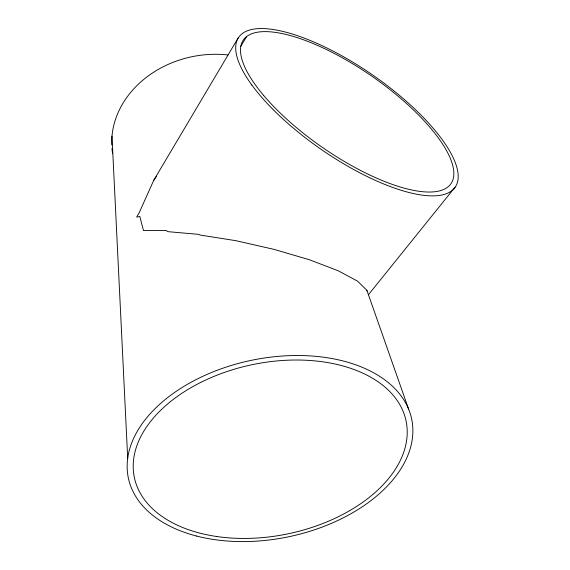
<?xml version="1.0" encoding="UTF-8"?>
<svg xmlns="http://www.w3.org/2000/svg" width="570" height="570" viewBox="0 0 570 570"><rect width="100%" height="100%" fill="white"/><g stroke="black" fill="none" stroke-linecap="round" stroke-linejoin="round"><path stroke-width="0.85" d="M238.167 37.926L153.708 180.355L139.458 212.154L136.657 217.127L139.807 216.458L143.483 230.601L165.998 230.422L167.951 231.662L198.517 234.348L200.12 235.04L235.731 240.661L274.049 249.375L309.41 259.749L338.138 270.736L357.668 281.224L366.888 290.308L408.576 409.018M240.782 46.312L246.703 36.409M153.708 180.355L156.543 176.308M368.377 294.811L455.052 187.188M366.888 290.308L366.959 290.935M111.984 136.145L127.701 458.358M112.611 153.686A98.24 82.443 -10.4 0 1 111.962 148.485M111.749 144.965A98.24 82.443 -10.4 0 1 227.993 54.962M196.65 536.057A144.695 90.174 -11.7 0 0 412.858 432.153A144.695 90.174 -11.7 0 0 200.547 377.397A144.695 90.174 -11.7 0 0 196.65 536.057M216.693 536.505A138.774 86.455 -11.7 0 0 406.196 421.558A138.774 86.455 -11.7 0 0 187.737 389.588A138.774 86.455 -11.7 0 0 216.693 536.505M263.682 95.482A126.241 43.341 34.7 0 0 446.331 188.071A126.241 43.341 34.7 0 0 331.284 51.927A126.241 43.341 34.7 0 0 263.682 95.482M251.84 85.008A131.656 45.222 34.7 0 0 444.401 194.37A131.656 45.222 34.7 0 0 344.309 57.192A131.656 45.222 34.7 0 0 251.84 85.008"/></g></svg>
